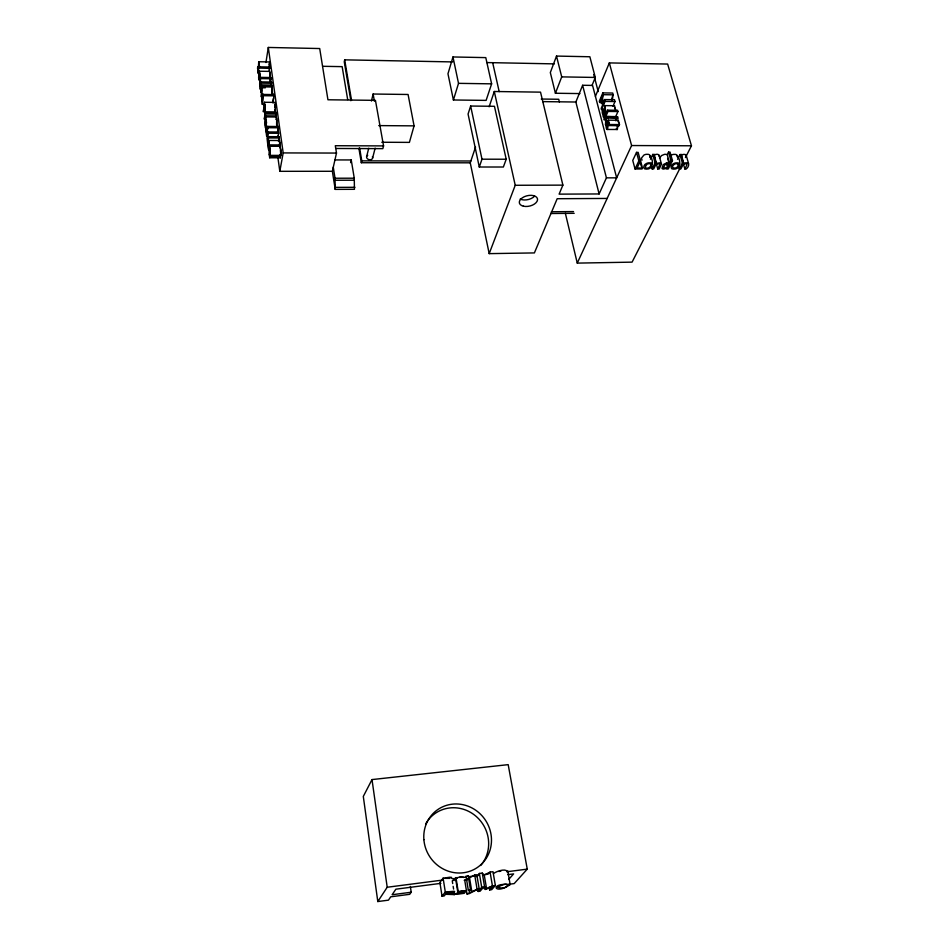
<?xml version="1.0" encoding="UTF-8"?>
<svg xmlns="http://www.w3.org/2000/svg" width="949" height="949" viewBox="0 0 949 949"><rect width="100%" height="100%" fill="white"/><g stroke="black" fill="none" stroke-linecap="round" stroke-linejoin="round"><path stroke-width="1.42" d="M493.48 873.566C496.552 871.158 506.09 868.074 507.395 871.763M510.159 884.551C494.382 895.809 488.759 882.404 510.159 884.551L507.739 870.874M615.865 120.843L616.126 118.008M270.37 78.648L269.872 71.4L259.445 71.234C256.776 83.37 261.817 83.405 259.445 71.234M276.918 125.363L276.788 118.874A3.879 0.593 89.1 0 0 276.408 117.949L275.862 119.42M277.737 137.214L277.891 135.98M279.481 142.718L279.623 142.053L280.121 146.039L269.421 146.004L269.03 142.065L268.709 149.859L268.425 149.278L267.962 145.078L268.164 143.928L268.662 148.364L268.899 140.464L279.575 140.511L280.121 146.039M270.085 78.186L269.979 72.954M276.622 124.841L276.669 120.001M270.192 82.207L270.94 77.521L260.477 77.355L259.658 83.892L260.287 89.372L261.094 81.887L271.58 82.041L271.343 85.766M272.446 93.038L271.995 85.066L261.509 84.912L260.702 92.385L261.426 87.735L265.364 87.794M258.697 61.744L259.54 66.833L259.338 68.186L258.721 63.393L258.342 73.725L257.547 68.15L257.76 66.762L258.294 72.136L258.697 61.744L269.113 61.934A4.081 0.605 89.4 0 1 269.457 62.48L269.765 68.364L259.326 68.079M260.477 77.355L260.37 86.561L261.094 81.887M261.426 87.735L261.319 96.928L262.149 90.523L261.509 84.912M265.934 62.539L268.306 47.45L319.706 48.541L327.939 99.775L375.448 100.357L383.562 145.909L382.838 148.637L336.148 148.483M273.063 103.05L274.095 94.592L263.537 94.449L263.11 97.166A4.389 0.641 89.2 0 0 262.837 94.342L262.493 93.595L261.71 99.764M264.949 104.402L262.327 104.366L263.537 94.449M264.498 102.267L263.348 111.852L263.846 108.791L264.534 112.029L265.044 110.345L264.498 102.267L275.08 102.385L275.21 112.124L274.676 110.938M265.186 111.804L264.344 119.242L265.068 114.865L265.542 116.917L276.135 117L276.325 115.92L275.768 111.911L265.186 111.804L265.542 116.917M270.524 82.314L270.94 77.521M270.999 85.54L271.58 82.041M271.805 94.651L271.912 87.877M267.915 126.442L267.476 129.111A4.437 0.652 89.1 0 0 267.191 126.229C265.21 125.541 266.218 133.762 266.657 136.265L267.915 126.442L278.591 126.514L278.01 132.065M273.49 98.162L272.778 101.567M278.152 136.775L278.591 132.006L267.938 131.947L267.06 138.376L267.713 144.046L268.579 136.656L279.255 136.715L279.006 140.44M267.938 131.947L267.808 141.223L268.579 136.656M274.724 106.857L275.103 104.663L275.447 107.842M269.421 146.004L268.899 140.464M280.216 155.541L280.382 157.807L269.694 157.783L269.397 154.758M280.228 147.593L281.177 150.428L280.868 155.399L270.157 155.375L269.801 147.261L269.136 154.734M277.559 132.397L277.891 128.934M278.448 141.271L279.255 136.715M677.206 156.81L677.005 155.173A3.832 2.183 -17 0 0 675.356 154.39L673.636 154.39A3.879 2.206 -17 0 0 671.204 155.162L670.492 155.624M659.009 156.063C659.365 153.382 655.32 154.307 653.932 155.126L654.264 154.45L652.746 154.45L650.421 159.266M383.562 145.909L335.305 145.719L336.492 153.062L332.364 171.283L279.813 171.318L283.182 152.919L268.306 47.45M612.141 100.511L613.208 94.841L612.734 93.049L602.817 92.907L603.291 94.698L601.986 101.804L604.572 99.574L614.513 99.692L614.999 101.531L612.959 106.252M270.263 79.455L270.002 80.629M611.619 100.369L612.33 96.656M452.72 61.922L344.677 59.846L344.262 61.792L350.845 100.724M335.068 159.93L351.237 159.954L354.262 178.198L354.44 189.314L335.222 189.385L335.033 178.234L333.277 167.226M350.596 162.659L351.237 159.954M371.415 101.045L373.135 94.022L408.082 94.485L414.072 125.861L409.399 142.386L381.783 142.255M275.34 109.823L275.127 110.487L274.771 109.562M475.544 147.095L470.241 162.813L361.32 162.73L361.783 160.867L359.588 147.878M366.599 156.704L368.722 148.258M372.625 157.973L375.152 148.139M269.03 63.986L269.765 68.364M272.6 94.544L273.004 93.726L273.359 94.473A4.389 0.664 89.2 0 1 273.454 95.03M452.97 56.964L447.964 73.773L453.408 99.989L486.113 100.392L491.629 83.844L485.781 57.616L452.97 56.964L458.521 83.346L453.408 99.989M470.645 106.039L468.071 114.034L479.281 167.012L503.373 167.012L506.208 159.23L494.453 106.3L470.645 106.039L481.985 159.195L479.281 167.012M617.348 127.783L617.313 125.043M489.138 106.786L494.287 91.495L540.527 92.148L562.887 185.126L559.103 194.142L599.116 193.952L606.423 177.854L582.615 85.268L592.567 85.422L616.66 177.843L606.423 177.854M591.962 85.576L595.296 77.45L589.863 56.762L556.505 56.074L550.325 72.563L555.414 93.251L579.958 93.583M607.146 198.436L557.182 198.721L534.394 252.92L489.198 253.632L515.236 185.28L494.287 91.495M555.414 93.251L561.713 76.881L556.505 56.074M649.733 157.463L649.757 155.114A3.843 2.206 -16.4 0 0 648.072 154.319L646.34 154.319A3.891 2.23 -16.4 0 0 643.896 155.102L641.394 158.151L642.046 160.144M599.116 193.952L575.865 102.017L582.615 85.268M659.555 158.246L661.453 155.612L664.442 154.367A4.413 2.527 -16.8 0 1 667.242 154.723L669.638 163.216A4.437 2.503 -16.7 0 0 666.827 162.86L663.185 164.652L661.987 168.329A3.132 1.768 -16.7 0 0 663.327 169.076L667.076 168.353L666.767 168.958L668.274 168.958L672.461 160.618L670.053 152.113L668.547 152.113L667.242 154.723M595.414 96.335L609.341 62.907L667.645 64.058L691.453 145.79L685.451 157.558M602.817 92.907L599.329 101.211L599.649 102.433L602.461 102.468M599.649 102.433L602.651 95.291L601.275 102.717L601.488 103.512L604.311 103.548M685.913 156.644C687.325 153.679 682.58 154.094 681.145 155.185L683.161 162.243M604.572 99.574L605.059 101.413L601.536 109.681L601.192 108.364L604.228 101.235L601.488 103.512M615.711 110.44L614.572 105.73L604.643 105.624L604.869 111.697L603.801 108.827L602.662 109.277A3.31 1.127 -88.8 0 0 602.283 110.808L602.235 111.353A2.93 0.996 -88.8 0 0 602.318 113.014L603.457 117.012L606.292 117.035M603.457 117.012L605.735 110.986L604.643 105.624M607.633 110.167L603.92 118.779L604.252 120.037L605.664 117.569L605.557 125.007L606.186 117.913L618.084 118.518L617.657 116.941L615.723 116.585L605.782 116.49L607.965 111.436L607.633 110.167L617.597 110.274L617.941 111.531L615.723 116.585M608.107 120.143L618.285 120.286L619.495 124.58L618.997 125.695L608.997 125.541L609.365 123.109L608.107 120.143L607.182 122.207L607.182 128.032L606.281 123.714L605.759 124.805L606.387 128.495A3.713 1.269 -89 0 0 607.004 129.455L617.372 129.491L617.894 124.746M450.028 878.347L444.891 878.359M680.113 168.009L632.081 262.138L577.265 263.11L631.595 145.541L609.341 62.907M642.485 168.02L637.087 168.02L640.456 160.939L638.143 152.386L636.53 152.386L632.746 160.44L635.035 168.969L642.034 168.969L642.485 168.02L640.184 159.503M635.035 168.969L638.843 160.939L636.53 152.386M659.045 155.209L661.453 164.106L659.247 168.958L657.728 168.958L659.721 164.782L659.081 163.797A2.8 1.59 -16.5 0 0 657.301 163.963L655.878 164.485L653.683 168.958L652.165 168.958L655.095 162.967L652.746 154.45M654.264 154.45L656.293 163.631L659.448 162.801L661.417 163.714M669.223 164.058L665.273 164.319L663.481 167.605A1.791 1.008 -16.7 0 0 664.336 168.139L667.491 167.51L669.223 164.058L667.621 158.4M669.638 163.216L670.943 160.606L668.547 152.113M677.562 159.302L679.97 154.521L681.477 154.521L683.565 163.655C688.381 160.939 690.706 164.912 686.364 168.958L684.858 168.958L683.256 163.323M681.145 155.185L681.477 154.521M684.858 168.958L686.934 164.794L686.317 163.809A2.8 1.566 -17.1 0 0 684.561 163.987L683.138 164.509L680.86 168.958L679.354 168.958L682.402 162.991L679.97 154.521M509.008 884.266L514.192 883.59L527.264 869.13L508.19 764.645L372.008 779.58L363.301 796.436L377.797 901.55L388.449 900.15L390.715 896.817L409.719 894.314L411.202 892.238L410.336 886.378M463.776 877.362L461.772 876.674L455.52 878.062L457.75 891.894L464.12 891.241L455.461 893.65A4.271 0.913 -10.6 0 0 455.639 894.136L455.959 894.219A3.784 0.819 -10.6 0 0 457.596 894.231L464.275 893.294L466.173 890.886L461.985 890.731L457.75 891.894M617.479 120.867L618.072 120.226M277.179 125.837L277.832 126.312A4.425 0.688 89.1 0 1 277.927 126.881M377.797 901.55L387.204 887.244L372.008 779.58M451.736 878.477C453.254 875.595 444.334 878.596 443.112 878.145L439.885 882.416L442.044 896.224L444.179 895.951L445.484 894.29L454.464 894.587L454.025 891.835M442.044 896.224L445.306 892.048L454.049 891.253L454.642 891.574L453.954 892.309L450.206 893.531L454.464 894.587M476.742 876.686L479.375 873.471L482.258 873.092L484.239 874.978L486.576 888.703L492.424 885.856L495.366 885.464L492.994 871.704L490.064 872.084L484.239 874.978M477.691 888.715L478.154 891.455L481.701 887.268L484.595 886.888L486.576 888.703M489.15 887.208L489.613 889.937L492.745 886.33L485.2 889.498L483.183 887.588L480.123 891.194L478.154 891.455M495.366 885.464L491.712 889.664L489.613 889.937M508.711 879.426L513.611 873.899L507.798 874.658M280.406 148.803L280.833 153.358L280.453 150.642M479.126 888.537L471.819 891.574L469.541 877.825L474.714 875.025L476.813 874.764L479.126 888.537L469.114 893.673L466.967 893.958L464.725 880.245L467.916 878.644M466.967 893.958L470.182 892.368L468.284 889.972L466.018 876.152L468.189 875.868L469.541 877.825M486.647 874.409L489.138 873.187M607.206 129.503C608.748 126.988 607.467 117.213 608.997 125.541M498.937 871.526L500.858 871.075M456.172 878.632L453.242 879.853A4.247 0.949 -10.6 0 0 453.42 880.352L453.741 880.447A3.76 0.842 -10.6 0 0 454.191 880.494M411.202 892.238L392.127 894.729L395.875 889.189L440.929 883.341M468.284 889.972L470.479 889.676L471.819 891.574M387.204 887.244L442.637 880.067M452.851 878.75L457.228 878.181M463.065 877.434L465.983 877.054M468.901 876.674L479.115 875.358M483.492 874.788L487.869 874.219M506.837 871.763L527.264 869.13M464.191 880.316L467.098 879.937M459.34 877.374L461.807 877.315M551.369 211.757L573.504 211.58M550.634 213.513L574.204 213.311M515.236 185.28L562.887 185.126M335.685 187.368L354.938 187.309M335.033 178.234L354.262 178.198M334.558 180.251L353.763 180.215M269.872 156.597L280.572 156.621M269.884 156.668L280.584 156.692M481.985 159.195L506.208 159.23M670.943 160.606L672.461 160.618M638.843 160.939L640.456 160.939M361.783 160.867L470.858 160.998M655.095 162.967L656.613 162.967M682.402 162.991L683.909 162.991M269.409 145.932L280.109 145.968M283.182 152.919L336.492 153.062M268.757 137.949L279.433 137.996M631.595 145.541L691.453 145.79M269.611 144.9L280.311 144.948M268.093 127.724L278.769 127.795M268.104 133.228L278.769 133.287M609.507 124.509L619.495 124.58M378.746 125.6L414.072 125.861M607.965 111.436L617.941 111.531M265.352 113.073L275.945 113.168M605.782 116.49L617.657 116.941M265.21 113.987L275.791 114.094M265.72 115.825L276.325 115.92M542.769 101.614L575.865 102.017M603.291 94.698L613.208 94.841M541.262 99.04L558.712 99.265L559.4 102.065M263.715 95.707L274.273 95.837M605.059 101.413L614.999 101.531M458.521 83.346L491.629 83.844M261.272 83.121L271.746 83.275M261.687 86.145L272.173 86.3M261.568 86.845L272.055 87M561.713 76.881L595.296 77.45M260.655 78.589L271.117 78.755M322.885 66.3L342.15 66.644L347.678 99.574M259.54 66.833L269.979 67.023M486.754 62.575L554.394 63.88M617.158 129.574L616.957 129.527A3.701 1.293 -88.9 0 1 616.328 128.566M275.637 114.971L276.135 117M618.297 121.816L618.665 122.658M652.366 164.094L652.105 163.631A3.855 2.195 -16.3 0 0 650.421 162.848L648.677 162.848A3.903 2.218 -16.3 0 0 646.222 163.631C643.375 164.568 642.461 169.693 646.506 169.124C653.873 169.385 653.588 160.001 650.018 155.577M679.662 164.106L679.425 163.643A3.843 2.171 -16.9 0 0 677.776 162.872L676.044 162.872A3.891 2.195 -16.9 0 0 673.6 163.643C670.813 164.545 669.686 169.646 673.743 169.124C681.062 169.361 680.991 160.084 677.254 155.636M614.584 107.735L614.905 108.649M686.198 155.268L688.63 163.738M678.559 166.134L679.354 168.958M280.382 157.807L279.813 154.758M666.305 163.264L667.491 167.51M654.336 156.538L655.901 162.22M656.162 163.299L657.728 168.958M651.394 166.134L652.165 168.958M269.694 157.783L269.433 150.037L270.157 155.375M640.112 161.876L641.275 166.122M618.997 125.695L618.973 124.829M607.692 116.846L608.107 118.423M593.742 74.544L598.226 91.614M565.355 213.3L577.265 263.11M492.673 62.693L499.186 91.626M470.241 162.813L489.198 253.632M373.135 94.022L374.404 101.199M490.064 872.084L492.424 885.856M344.677 59.846L351.521 100.262M482.258 873.092L484.595 886.888M358.888 148.305L361.32 162.73M479.375 873.471L481.701 887.268M474.714 875.025L477.015 888.822M468.189 875.868L470.479 889.676M455.947 877.517L458.177 891.36M452.258 880.814L452.697 883.566M453.148 886.319L453.586 889.071M332.364 171.283L335.222 189.385M443.112 878.145L445.306 892.048M280.489 152.73L280.868 155.399M277.796 156.787L279.813 171.318M262.327 104.366L261.758 100.452L262.505 95.161L262.399 101.614L261.971 99.918M268.994 66.56L269.279 71.234M279.492 143.655L279.765 147.771M372.411 156.715A3.084 2.373 16.1 0 1 371.035 159.622A3.084 2.373 16.1 0 1 367.061 158.364A3.084 2.373 16.1 0 1 367.749 155.221M534.56 196.206A9.276 5.326 -13.1 0 1 520.171 199.053M425.603 823.993A34.864 33.12 56.7 0 1 474.168 814.788A34.864 33.12 56.7 0 1 480.68 865.5M259.872 75.149C258.792 88.494 258.638 65.517 259.872 75.149M266.242 121.899C265.091 135.09 264.937 112.077 266.242 121.899M678.132 164.568C678.547 169.883 668.499 168.661 674.383 164.248A2.218 1.257 -16.9 0 1 675.925 163.726L677.028 163.726A2.206 1.246 -16.9 0 1 678.013 164.248L678.132 164.568M266.266 130.274C266.74 139.325 267.701 120.689 266.266 130.274M266.467 122.753C264.486 140.796 264.866 104.544 266.467 122.753M264.878 108.281L264.557 110.381L264.522 104.544L264.878 108.281M270.275 151.662L270.121 153.323L269.86 148.673L270.275 151.662M602.864 111.069L603.778 114.248L604.513 112.528L603.635 110.25L602.864 111.069M497.774 887.362C509.779 890.72 511.214 878.869 497.774 887.362M457.572 893.341L461.238 893.246L463.61 891.918L457.572 893.341M645.545 165.968C644.039 170.357 652.295 167.629 650.694 164.236A2.218 1.257 -16.3 0 0 649.685 163.703L648.57 163.703A2.23 1.269 -16.3 0 0 647.028 164.236L645.545 165.968M452.317 892.036L445.84 893.828L447.086 892.25L452.317 892.036M523.374 206.182A9.3 5.314 -13.1 0 0 537.549 199.824A9.3 5.314 -13.1 0 0 524.358 196.692A9.3 5.314 -13.1 0 0 523.374 206.182M423.883 839.628A35.077 33.298 56.1 0 0 476.896 867.801A35.077 33.298 56.1 0 0 472.116 808.026A35.077 33.298 56.1 0 0 423.883 839.628"/></g></svg>
